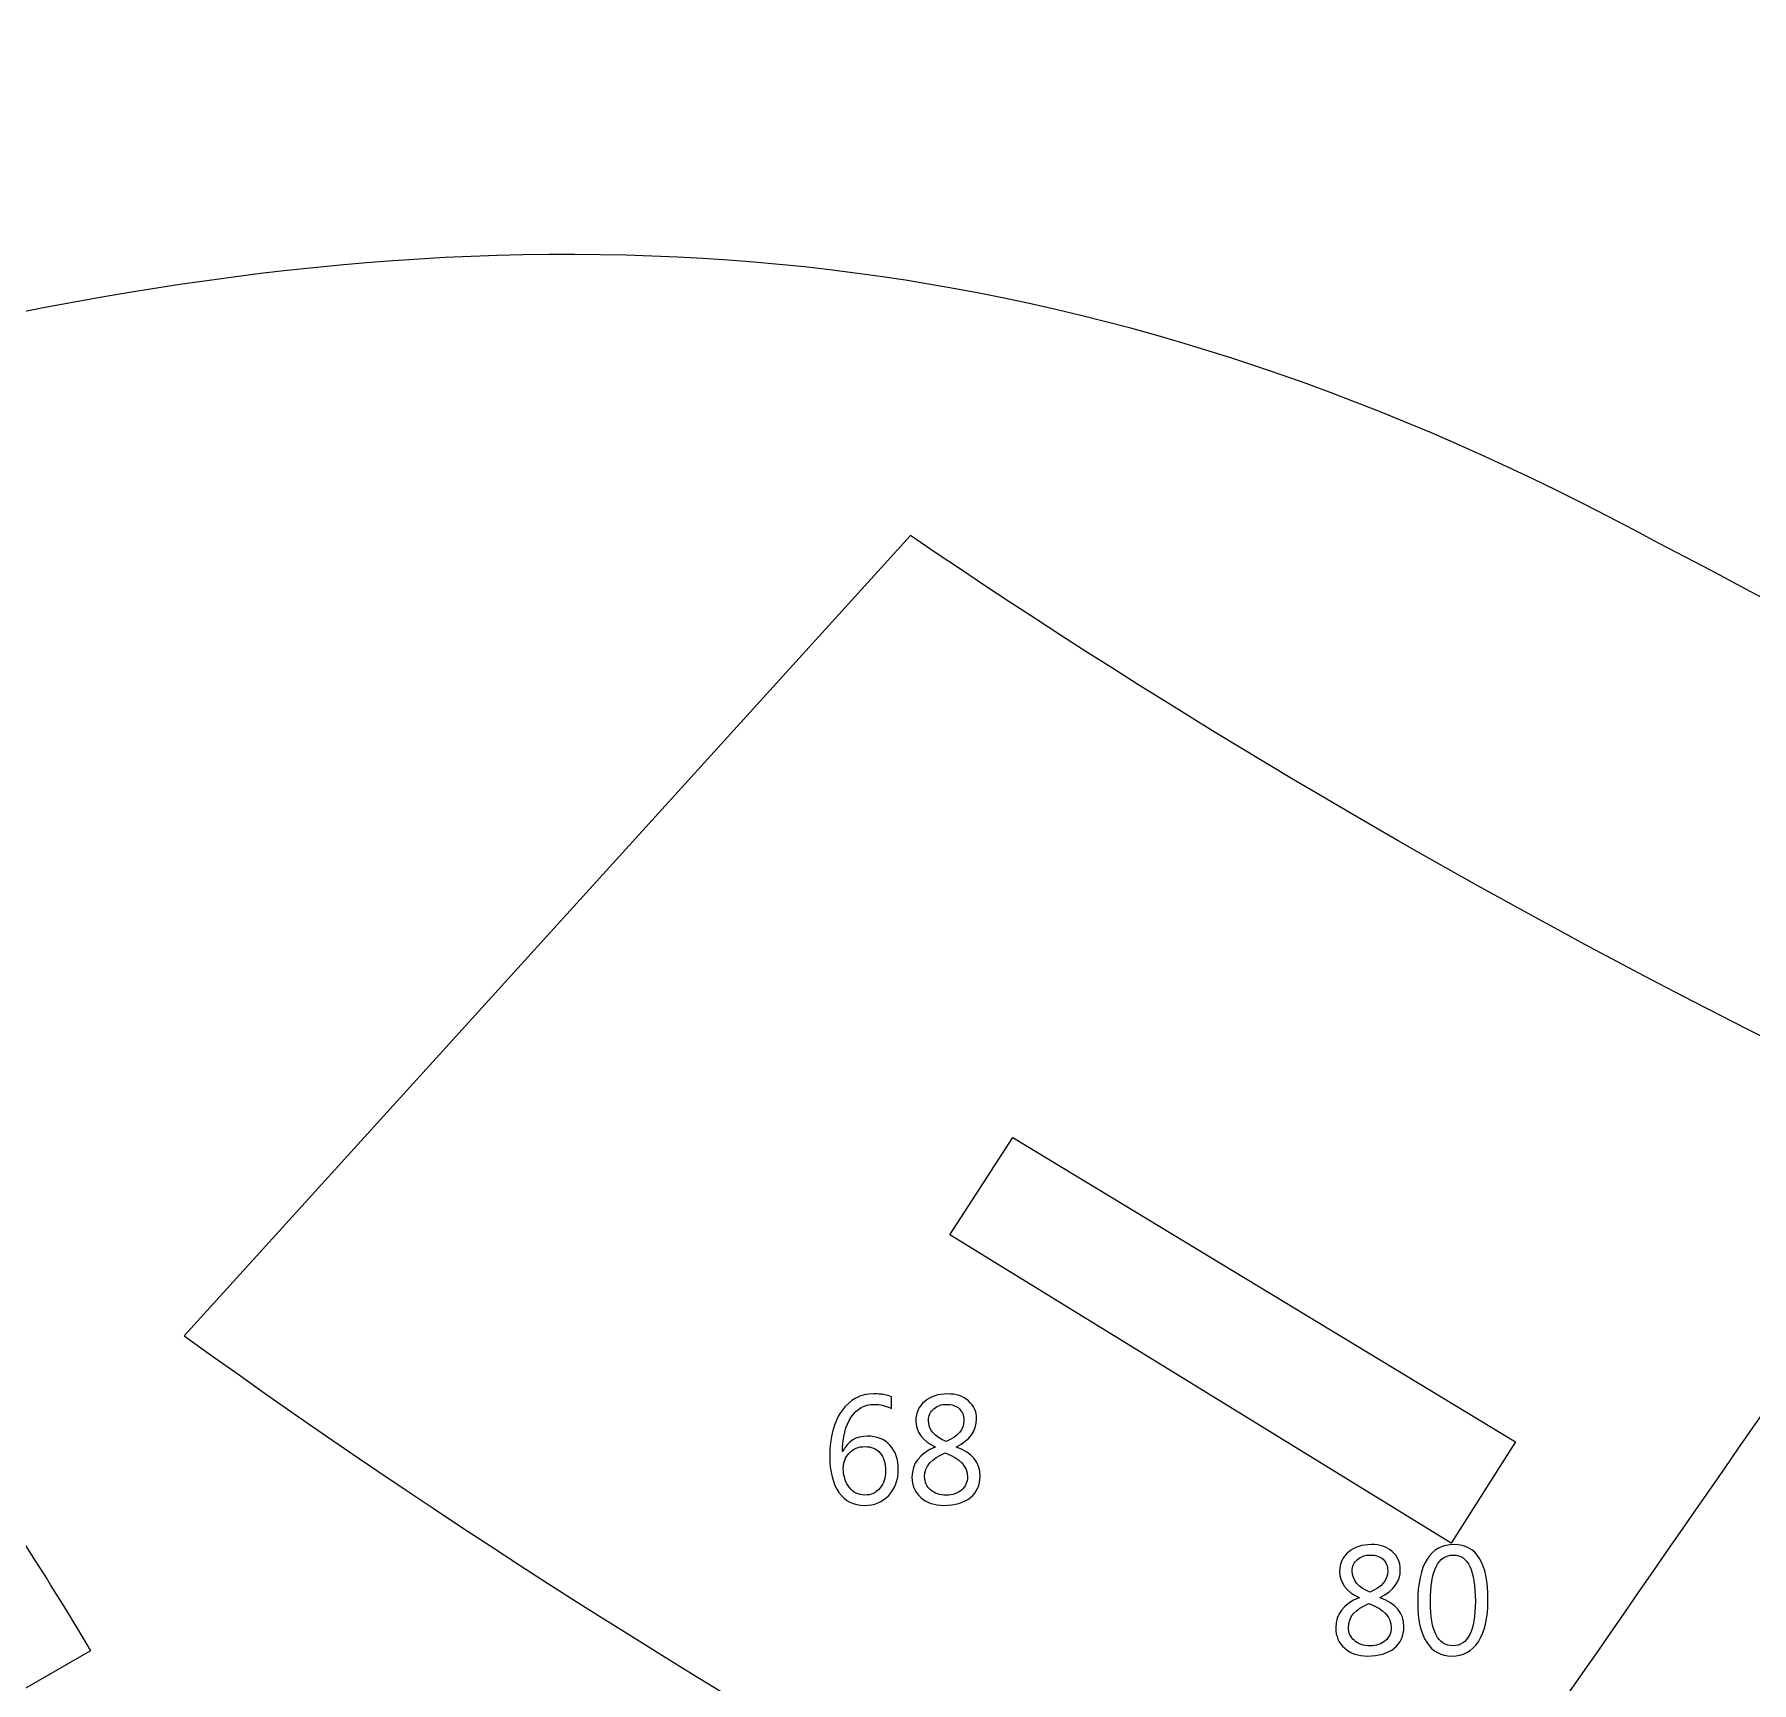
# Model space of a CAD drawing. Header units: centimetres. Extents: x -19.4 to 19.9, y -26.5 to 22.7.
# Drawn here: x 9.52 to 14.239, y -11.9 to -7.37 of the extents above; entities that cross this region are included whole.
import ezdxf

# ---------------------------------------------------------------- set-up
doc = ezdxf.new("R2010")
doc.units = ezdxf.units.CM
doc.header["$MEASUREMENT"] = 0
doc.layers.add('Camada 1', color=7, linetype='Continuous')

msp = doc.modelspace()

# ---------------------------------------------------------------- linework, layer by layer
at = {"layer": 'Camada 1', "color": 7, "lineweight": 9}
for points, knots in [([(7.19645, -11.39078), (7.17834, -11.4777), (7.15261, -11.53528), (7.10658, -11.64964), (7.10658, -11.64964), (7.00426, -11.94824), (6.9458, -12.1205), (7.2625, -12.23736), (7.2625, -12.23736), (7.42524, -12.2847), (7.56222, -12.33634), (7.67792, -12.39158), (7.67792, -12.39158), (8.25612, -12.63074), (8.28379, -13.49284), (8.06222, -14.07244), (8.06222, -14.07244), (7.90312, -14.33174), (8.12985, -14.64468), (8.34635, -14.5721), (8.34635, -14.5721), (8.34635, -14.5721), (10.51261, -13.85516), (10.51261, -13.85516), (10.51261, -13.85516), (10.45027, -13.62004), (10.3866, -13.39248), (10.30282, -13.1574), (10.30282, -13.1574), (10.30282, -13.1574), (9.75943, -13.37982), (9.75943, -13.37982), (9.75943, -13.37982), (9.75943, -13.37982), (9.65196, -13.0734), (9.65196, -13.0734), (9.65196, -13.0734), (9.65196, -13.0734), (10.19293, -12.83964), (10.19293, -12.83964), (10.19293, -12.83964), (10.07545, -12.58512), (9.97469, -12.34292), (9.8446, -12.10114), (9.8446, -12.10114), (9.8446, -12.10114), (9.28561, -12.41004), (9.28561, -12.41004), (9.28561, -12.41004), (9.28561, -12.41004), (9.11823, -12.13246), (9.11823, -12.13246), (9.11823, -12.13246), (9.11823, -12.13246), (9.67372, -11.81196), (9.67372, -11.81196), (9.67372, -11.81196), (9.54626, -11.59628), (9.42556, -11.4123), (9.2911, -11.21652), (9.2911, -11.21652), (9.2911, -11.21652), (8.7758, -11.55694), (8.7758, -11.55694), (8.7758, -11.55694), (8.7758, -11.55694), (8.59966, -11.28924), (8.59966, -11.28924), (8.59966, -11.28924), (8.59966, -11.28924), (9.08363, -10.9607), (9.08363, -10.9607), (9.08363, -10.9607), (8.93983, -10.76064), (8.80629, -10.5467), (8.67396, -10.342), (8.67396, -10.342), (8.67396, -10.342), (8.14573, -10.66632), (8.14573, -10.66632), (8.14573, -10.66632), (8.14573, -10.66632), (8.00262, -10.38486), (8.00262, -10.38486), (8.00262, -10.38486), (8.00262, -10.38486), (8.52443, -10.04256), (8.52443, -10.04256), (8.52443, -10.04256), (8.0212, -9.0515), (8.70751, -8.2985), (9.46802, -8.13704), (9.46802, -8.13704), (11.09261, -7.8101), (12.4897, -7.95706), (13.98482, -8.7694), (13.98482, -8.7694), (14.99996, -9.29474), (16.00137, -9.92246), (16.99467, -10.55402), (16.99467, -10.55402), (17.6037, -10.88394), (18.02344, -11.20762), (18.71948, -11.44536), (18.71948, -11.44536), (18.93572, -11.51192), (19.05844, -11.5514), (19.13972, -11.50868), (19.13972, -11.50868), (19.46327, -10.98524), (19.65925, -10.21248), (19.61815, -8.4746), (19.61815, -8.4746), (19.50839, -6.9784), (19.39746, -6.24118), (19.06685, -5.72082), (19.06685, -5.72082), (18.54663, -5.42754), (16.84974, -5.4812), (14.59497, -5.70444), (14.59497, -5.70444), (13.02089, -5.8212), (11.37442, -6.12376), (9.63661, -6.09544), (9.63661, -6.09544), (8.8524, -6.07016), (8.2565, -5.0562), (7.49029, -3.89738), (7.49029, -3.89738), (7.07465, -3.96578), (6.73533, -3.89846), (6.51279, -3.7086), (6.51279, -3.7086), (6.29751, -3.49826), (6.17681, -3.24938), (6.18123, -2.95512), (6.18123, -2.95512), (6.18213, -2.87114), (6.12349, -2.8403), (6.03036, -2.87408), (6.03036, -2.87408), (4.90413, -3.1053), (3.83605, -3.23604), (2.85293, -3.22862), (2.85293, -3.22862), (2.85293, -3.22862), (2.20467, -3.24034), (2.20467, -3.24034), (2.20467, -3.24034), (1.31001, -3.25706), (0.76008, -3.42442), (0.61744, -3.98142), (0.61744, -3.98142), (0.5844, -4.14354), (0.59169, -5.23704), (0.59013, -5.44748), (0.59013, -5.44748), (0.59013, -5.44748), (0.59369, -7.65022), (0.59369, -7.65022), (0.59369, -7.65022), (0.59369, -7.65022), (2.63687, -7.653), (2.63687, -7.653), (2.63687, -7.653), (2.63687, -7.653), (2.63373, -7.97834), (2.63373, -7.97834), (2.63373, -7.97834), (2.63373, -7.97834), (0.59327, -7.98396), (0.59327, -7.98396), (0.59327, -7.98396), (0.59327, -7.98396), (0.6027, -10.72576), (0.6027, -10.72576), (0.6027, -10.72576), (0.6027, -10.72576), (1.1918, -10.78494), (1.1918, -10.78494), (1.1918, -10.78494), (1.1918, -10.78494), (1.47828, -9.17798), (1.47828, -9.17798), (1.47828, -9.17798), (1.47828, -9.17798), (3.30648, -9.44822), (3.30648, -9.44822), (3.30648, -9.44822), (3.30648, -9.44822), (3.00578, -10.99664), (3.00578, -10.99664), (3.00578, -10.99664), (3.00578, -10.99664), (3.96695, -11.09554), (3.96695, -11.09554), (3.96695, -11.09554), (3.97141, -10.7116), (4.01579, -10.34626), (4.11147, -10.00816), (4.11147, -10.00816), (4.24042, -9.56108), (4.39908, -9.2238), (4.63538, -9.14708), (4.63538, -9.14708), (4.63538, -9.14708), (6.56322, -9.14732), (6.56322, -9.14732), (6.56322, -9.14732), (6.70063, -9.15452), (6.76234, -9.3749), (6.71689, -9.719), (6.71689, -9.719), (6.68061, -10.09176), (6.42141, -10.4), (6.28219, -10.7906), (6.28219, -10.7906), (6.19002, -11.04918), (6.21334, -11.09912), (6.41761, -11.09774), (6.41761, -11.09774), (6.41761, -11.09774), (7.05509, -11.09466), (7.05509, -11.09466), (7.05509, -11.09466), (7.14054, -11.12192), (7.21906, -11.23272), (7.19645, -11.39078)], [0, 0, 0, 0, 0.0172414, 0.0172414, 0.0172414, 0.0172414, 0.0344828, 0.0344828, 0.0344828, 0.0344828, 0.0517241, 0.0517241, 0.0517241, 0.0517241, 0.0689655, 0.0689655, 0.0689655, 0.0689655, 0.0862069, 0.0862069, 0.0862069, 0.0862069, 0.1034483, 0.1034483, 0.1034483, 0.1034483, 0.1206897, 0.1206897, 0.1206897, 0.1206897, 0.137931, 0.137931, 0.137931, 0.137931, 0.1551724, 0.1551724, 0.1551724, 0.1551724, 0.1724138, 0.1724138, 0.1724138, 0.1724138, 0.1896552, 0.1896552, 0.1896552, 0.1896552, 0.2068966, 0.2068966, 0.2068966, 0.2068966, 0.2241379, 0.2241379, 0.2241379, 0.2241379, 0.2413793, 0.2413793, 0.2413793, 0.2413793, 0.2586207, 0.2586207, 0.2586207, 0.2586207, 0.2758621, 0.2758621, 0.2758621, 0.2758621, 0.2931034, 0.2931034, 0.2931034, 0.2931035, 0.3103448, 0.3103448, 0.3103448, 0.3103448, 0.3275862, 0.3275862, 0.3275862, 0.3275862, 0.3448276, 0.3448276, 0.3448276, 0.3448276, 0.362069, 0.362069, 0.362069, 0.362069, 0.3793103, 0.3793103, 0.3793103, 0.3793104, 0.3965517, 0.3965517, 0.3965517, 0.3965517, 0.4137931, 0.4137931, 0.4137931, 0.4137931, 0.4310345, 0.4310345, 0.4310345, 0.4310345, 0.4482759, 0.4482759, 0.4482759, 0.4482759, 0.4655172, 0.4655172, 0.4655172, 0.4655173, 0.4827586, 0.4827586, 0.4827586, 0.4827586, 0.5, 0.5, 0.5, 0.5, 0.5172414, 0.5172414, 0.5172414, 0.5172414, 0.5344828, 0.5344828, 0.5344828, 0.5344828, 0.5517241, 0.5517241, 0.5517241, 0.5517241, 0.5689655, 0.5689655, 0.5689655, 0.5689655, 0.5862069, 0.5862069, 0.5862069, 0.5862069, 0.6034483, 0.6034483, 0.6034483, 0.6034483, 0.6206897, 0.6206897, 0.6206897, 0.6206897, 0.637931, 0.637931, 0.637931, 0.637931, 0.6551724, 0.6551724, 0.6551724, 0.6551724, 0.6724138, 0.6724138, 0.6724138, 0.6724138, 0.6896552, 0.6896552, 0.6896552, 0.6896552, 0.7068966, 0.7068966, 0.7068966, 0.7068966, 0.7241379, 0.7241379, 0.7241379, 0.7241379, 0.7413793, 0.7413793, 0.7413793, 0.7413793, 0.7586207, 0.7586207, 0.7586207, 0.7586207, 0.7758621, 0.7758621, 0.7758621, 0.7758621, 0.7931034, 0.7931034, 0.7931034, 0.7931035, 0.8103448, 0.8103448, 0.8103448, 0.8103448, 0.8275862, 0.8275862, 0.8275862, 0.8275862, 0.8448276, 0.8448276, 0.8448276, 0.8448276, 0.862069, 0.862069, 0.862069, 0.862069, 0.8793103, 0.8793103, 0.8793103, 0.8793104, 0.8965517, 0.8965517, 0.8965517, 0.8965517, 0.9137931, 0.9137931, 0.9137931, 0.9137931, 0.9310345, 0.9310345, 0.9310345, 0.9310345, 0.9482759, 0.9482759, 0.9482759, 0.9482759, 0.9655172, 0.9655172, 0.9655172, 0.9655173, 1, 1, 1, 1]), ([(9.93121, -10.94648), (9.93121, -10.94648), (11.92697, -8.74734), (11.92697, -8.74734), (11.92697, -8.74734), (13.38951, -9.7434), (14.99683, -10.55588), (16.74211, -11.19342), (16.74211, -11.19342), (16.74211, -11.19342), (16.34909, -11.85574), (16.34909, -11.85574), (16.34909, -11.85574), (16.34909, -11.85574), (14.40107, -10.97), (14.40107, -10.97), (14.40107, -10.97), (14.40107, -10.97), (13.53987, -12.21242), (13.53987, -12.21242), (13.53987, -12.21242), (13.53987, -12.21242), (15.61777, -13.17442), (15.61777, -13.17442), (15.61777, -13.17442), (15.61777, -13.17442), (15.27133, -13.78306), (15.27133, -13.78306), (15.27133, -13.78306), (13.30771, -13.05998), (11.53683, -12.10334), (9.93121, -10.94648)], [0, 0, 0, 0, 0.1111111, 0.1111111, 0.1111111, 0.1111111, 0.2222222, 0.2222222, 0.2222222, 0.2222222, 0.3333333, 0.3333333, 0.3333333, 0.3333333, 0.4444444, 0.4444444, 0.4444444, 0.4444445, 0.5555556, 0.5555556, 0.5555556, 0.5555556, 0.6666667, 0.6666667, 0.6666667, 0.6666667, 0.7777778, 0.7777778, 0.7777778, 0.7777778, 1, 1, 1, 1]), ([(12.20825, -10.4015), (12.20825, -10.4015), (12.03535, -10.6694), (12.03535, -10.6694), (12.03535, -10.6694), (12.03535, -10.6694), (13.41313, -11.51678), (13.41313, -11.51678), (13.41313, -11.51678), (13.41313, -11.51678), (13.58967, -11.23796), (13.58967, -11.23796), (13.58967, -11.23796), (13.58967, -11.23796), (12.20825, -10.4015), (12.20825, -10.4015)], [0, 0, 0, 0, 0.2, 0.2, 0.2, 0.2, 0.4, 0.4, 0.4, 0.4, 0.6, 0.6, 0.6, 0.6, 1, 1, 1, 1])]:
    msp.add_open_spline(points, degree=3, knots=knots, dxfattribs=at)
at = {"layer": 'Camada 1', "color": 7}
for points, knots in [([(11.87563, -11.11477), (11.87563, -11.11477), (11.87563, -11.14687), (11.87563, -11.14687), (11.87563, -11.14687), (11.86032, -11.13904), (11.84424, -11.13509), (11.8273, -11.13509), (11.8273, -11.13509), (11.80105, -11.13509), (11.78003, -11.1468), (11.76422, -11.17023), (11.76422, -11.17023), (11.74849, -11.19365), (11.74059, -11.22505), (11.74059, -11.26435), (11.74059, -11.26435), (11.74059, -11.26435), (11.74143, -11.26435), (11.74143, -11.26435), (11.74143, -11.26435), (11.75519, -11.23634), (11.77777, -11.2223), (11.80917, -11.2223), (11.80917, -11.2223), (11.83506, -11.2223), (11.85559, -11.23062), (11.87091, -11.2472), (11.87091, -11.2472), (11.88622, -11.26385), (11.89384, -11.28608), (11.89384, -11.31395), (11.89384, -11.31395), (11.89384, -11.34302), (11.88509, -11.3668), (11.86759, -11.38521), (11.86759, -11.38521), (11.85009, -11.40363), (11.82787, -11.4128), (11.80091, -11.4128), (11.80091, -11.4128), (11.77114, -11.4128), (11.74778, -11.40095), (11.73085, -11.37724), (11.73085, -11.37724), (11.71392, -11.35353), (11.70545, -11.32023), (11.70545, -11.27733), (11.70545, -11.27733), (11.70545, -11.22533), (11.71653, -11.18384), (11.73868, -11.15287), (11.73868, -11.15287), (11.76084, -11.12182), (11.79012, -11.1063), (11.82646, -11.1063), (11.82646, -11.1063), (11.84713, -11.1063), (11.8635, -11.10912), (11.87563, -11.11477)], [0, 0, 0, 0, 0.0625, 0.0625, 0.0625, 0.0625, 0.125, 0.125, 0.125, 0.125, 0.1875, 0.1875, 0.1875, 0.1875, 0.25, 0.25, 0.25, 0.25, 0.3125, 0.3125, 0.3125, 0.3125, 0.375, 0.375, 0.375, 0.375, 0.4375, 0.4375, 0.4375, 0.4375, 0.5, 0.5, 0.5, 0.5, 0.5625, 0.5625, 0.5625, 0.5625, 0.625, 0.625, 0.625, 0.625, 0.6875, 0.6875, 0.6875, 0.6875, 0.75, 0.75, 0.75, 0.75, 0.8125, 0.8125, 0.8125, 0.8125, 0.875, 0.875, 0.875, 0.875, 1, 1, 1, 1]), ([(11.99544, -11.25235), (11.99544, -11.25235), (11.99544, -11.25151), (11.99544, -11.25151), (11.99544, -11.25151), (11.95988, -11.235), (11.9421, -11.21101), (11.9421, -11.17954), (11.9421, -11.17954), (11.9421, -11.15816), (11.95021, -11.14059), (11.96651, -11.1269), (11.96651, -11.1269), (11.98281, -11.11315), (12.00376, -11.1063), (12.02945, -11.1063), (12.02945, -11.1063), (12.05259, -11.1063), (12.07164, -11.11272), (12.08653, -11.12556), (12.08653, -11.12556), (12.10141, -11.13841), (12.10889, -11.15484), (12.10889, -11.17495), (12.10889, -11.17495), (12.10889, -11.20783), (12.09055, -11.2333), (12.05386, -11.25151), (12.05386, -11.25151), (12.05386, -11.25151), (12.05386, -11.25235), (12.05386, -11.25235), (12.05386, -11.25235), (12.09704, -11.26781), (12.11863, -11.29455), (12.11863, -11.33258), (12.11863, -11.33258), (12.11863, -11.35713), (12.10981, -11.3766), (12.09217, -11.39107), (12.09217, -11.39107), (12.0746, -11.40553), (12.05005, -11.4128), (12.01865, -11.4128), (12.01865, -11.4128), (11.99332, -11.4128), (11.97251, -11.4056), (11.95607, -11.39128), (11.95607, -11.39128), (11.9397, -11.37696), (11.93151, -11.35833), (11.93151, -11.33547), (11.93151, -11.33547), (11.93151, -11.29744), (11.95282, -11.26971), (11.99544, -11.25235)], [0, 0, 0, 0, 0.0666667, 0.0666667, 0.0666667, 0.0666667, 0.1333333, 0.1333333, 0.1333333, 0.1333333, 0.2, 0.2, 0.2, 0.2, 0.2666667, 0.2666667, 0.2666667, 0.2666667, 0.3333333, 0.3333333, 0.3333333, 0.3333333, 0.4, 0.4, 0.4, 0.4, 0.4666667, 0.4666667, 0.4666667, 0.4666667, 0.5333333, 0.5333333, 0.5333333, 0.5333333, 0.6, 0.6, 0.6, 0.6, 0.6666667, 0.6666667, 0.6666667, 0.6666667, 0.7333333, 0.7333333, 0.7333333, 0.7333333, 0.8, 0.8, 0.8, 0.8, 0.8666667, 0.8666667, 0.8666667, 0.8666667, 1, 1, 1, 1]), ([(12.07418, -11.17919), (12.07418, -11.1655), (12.06988, -11.15477), (12.06134, -11.14687), (12.06134, -11.14687), (12.0528, -11.13904), (12.04109, -11.13509), (12.02634, -11.13509), (12.02634, -11.13509), (12.01251, -11.13509), (12.0008, -11.13918), (11.9912, -11.14744), (11.9912, -11.14744), (11.98161, -11.15562), (11.97681, -11.16606), (11.97681, -11.17876), (11.97681, -11.17876), (11.97681, -11.20459), (11.9929, -11.22399), (12.02507, -11.23711), (12.02507, -11.23711), (12.05781, -11.22357), (12.07418, -11.20431), (12.07418, -11.17919)], [0, 0, 0, 0, 0.1428571, 0.1428571, 0.1428571, 0.1428572, 0.2857143, 0.2857143, 0.2857143, 0.2857143, 0.4285714, 0.4285714, 0.4285714, 0.4285714, 0.5714286, 0.5714286, 0.5714286, 0.5714286, 0.7142857, 0.7142857, 0.7142857, 0.7142857, 1, 1, 1, 1]), ([(11.80162, -11.25108), (11.78412, -11.25108), (11.76994, -11.25701), (11.75907, -11.26886), (11.75907, -11.26886), (11.74814, -11.28079), (11.7427, -11.29476), (11.7427, -11.31092), (11.7427, -11.31092), (11.7427, -11.33124), (11.74814, -11.34852), (11.75893, -11.36292), (11.75893, -11.36292), (11.76973, -11.37724), (11.78412, -11.38444), (11.80204, -11.38444), (11.80204, -11.38444), (11.81912, -11.38444), (11.83295, -11.37816), (11.84339, -11.36567), (11.84339, -11.36567), (11.8539, -11.35318), (11.85912, -11.33738), (11.85912, -11.31818), (11.85912, -11.31818), (11.85912, -11.29716), (11.85411, -11.28079), (11.84402, -11.26886), (11.84402, -11.26886), (11.83393, -11.25701), (11.81982, -11.25108), (11.80162, -11.25108)], [0, 0, 0, 0, 0.1111111, 0.1111111, 0.1111111, 0.1111111, 0.2222222, 0.2222222, 0.2222222, 0.2222222, 0.3333333, 0.3333333, 0.3333333, 0.3333333, 0.4444444, 0.4444444, 0.4444444, 0.4444445, 0.5555556, 0.5555556, 0.5555556, 0.5555556, 0.6666667, 0.6666667, 0.6666667, 0.6666667, 0.7777778, 0.7777778, 0.7777778, 0.7777778, 1, 1, 1, 1]), ([(12.02281, -11.26844), (11.98507, -11.28347), (11.96623, -11.30534), (11.96623, -11.33392), (11.96623, -11.33392), (11.96623, -11.34866), (11.97173, -11.3608), (11.98267, -11.37025), (11.98267, -11.37025), (11.9936, -11.37971), (12.008, -11.38444), (12.02592, -11.38444), (12.02592, -11.38444), (12.04299, -11.38444), (12.05689, -11.37978), (12.06769, -11.37047), (12.06769, -11.37047), (12.07848, -11.36115), (12.08392, -11.34937), (12.08392, -11.33512), (12.08392, -11.33512), (12.08392, -11.30534), (12.06353, -11.28305), (12.02281, -11.26844)], [0, 0, 0, 0, 0.1428571, 0.1428571, 0.1428571, 0.1428572, 0.2857143, 0.2857143, 0.2857143, 0.2857143, 0.4285714, 0.4285714, 0.4285714, 0.4285714, 0.5714286, 0.5714286, 0.5714286, 0.5714286, 0.7142857, 0.7142857, 0.7142857, 0.7142857, 1, 1, 1, 1]), ([(13.15994, -11.66639), (13.15994, -11.66639), (13.15994, -11.66555), (13.15994, -11.66555), (13.15994, -11.66555), (13.12438, -11.64904), (13.1066, -11.62505), (13.1066, -11.59358), (13.1066, -11.59358), (13.1066, -11.5722), (13.11471, -11.55463), (13.13101, -11.54094), (13.13101, -11.54094), (13.14731, -11.52719), (13.16826, -11.52034), (13.19395, -11.52034), (13.19395, -11.52034), (13.21709, -11.52034), (13.23614, -11.52676), (13.25103, -11.5396), (13.25103, -11.5396), (13.26591, -11.55245), (13.27339, -11.56888), (13.27339, -11.58899), (13.27339, -11.58899), (13.27339, -11.62187), (13.25505, -11.64734), (13.21836, -11.66555), (13.21836, -11.66555), (13.21836, -11.66555), (13.21836, -11.66639), (13.21836, -11.66639), (13.21836, -11.66639), (13.26154, -11.68185), (13.28313, -11.70859), (13.28313, -11.74662), (13.28313, -11.74662), (13.28313, -11.77117), (13.27431, -11.79064), (13.25667, -11.80511), (13.25667, -11.80511), (13.2391, -11.81957), (13.21455, -11.82684), (13.18315, -11.82684), (13.18315, -11.82684), (13.15782, -11.82684), (13.13701, -11.81964), (13.12057, -11.80532), (13.12057, -11.80532), (13.1042, -11.791), (13.09601, -11.77237), (13.09601, -11.74951), (13.09601, -11.74951), (13.09601, -11.71148), (13.11732, -11.68375), (13.15994, -11.66639)], [0, 0, 0, 0, 0.0666667, 0.0666667, 0.0666667, 0.0666667, 0.1333333, 0.1333333, 0.1333333, 0.1333333, 0.2, 0.2, 0.2, 0.2, 0.2666667, 0.2666667, 0.2666667, 0.2666667, 0.3333333, 0.3333333, 0.3333333, 0.3333333, 0.4, 0.4, 0.4, 0.4, 0.4666667, 0.4666667, 0.4666667, 0.4666667, 0.5333333, 0.5333333, 0.5333333, 0.5333333, 0.6, 0.6, 0.6, 0.6, 0.6666667, 0.6666667, 0.6666667, 0.6666667, 0.7333333, 0.7333333, 0.7333333, 0.7333333, 0.8, 0.8, 0.8, 0.8, 0.8666667, 0.8666667, 0.8666667, 0.8666667, 1, 1, 1, 1]), ([(13.23868, -11.59323), (13.23868, -11.57954), (13.23438, -11.56881), (13.22584, -11.56091), (13.22584, -11.56091), (13.2173, -11.55308), (13.20559, -11.54913), (13.19084, -11.54913), (13.19084, -11.54913), (13.17701, -11.54913), (13.1653, -11.55322), (13.1557, -11.56148), (13.1557, -11.56148), (13.14611, -11.56966), (13.14131, -11.5801), (13.14131, -11.5928), (13.14131, -11.5928), (13.14131, -11.61863), (13.1574, -11.63803), (13.18957, -11.65115), (13.18957, -11.65115), (13.22231, -11.63761), (13.23868, -11.61835), (13.23868, -11.59323)], [0, 0, 0, 0, 0.1428571, 0.1428571, 0.1428571, 0.1428572, 0.2857143, 0.2857143, 0.2857143, 0.2857143, 0.4285714, 0.4285714, 0.4285714, 0.4285714, 0.5714286, 0.5714286, 0.5714286, 0.5714286, 0.7142857, 0.7142857, 0.7142857, 0.7142857, 1, 1, 1, 1]), ([(13.41465, -11.82684), (13.3853, -11.82684), (13.36236, -11.81421), (13.34593, -11.78902), (13.34593, -11.78902), (13.32949, -11.76376), (13.32123, -11.72728), (13.32123, -11.67959), (13.32123, -11.67959), (13.32123, -11.62716), (13.32984, -11.58758), (13.34698, -11.5607), (13.34698, -11.5607), (13.36413, -11.53382), (13.38889, -11.52034), (13.42128, -11.52034), (13.42128, -11.52034), (13.4833, -11.52034), (13.51427, -11.571), (13.51427, -11.67232), (13.51427, -11.67232), (13.51427, -11.72256), (13.50552, -11.7608), (13.48803, -11.78726), (13.48803, -11.78726), (13.47053, -11.81365), (13.44605, -11.82684), (13.41465, -11.82684)], [0, 0, 0, 0, 0.125, 0.125, 0.125, 0.125, 0.25, 0.25, 0.25, 0.25, 0.375, 0.375, 0.375, 0.375, 0.5, 0.5, 0.5, 0.5, 0.625, 0.625, 0.625, 0.625, 0.75, 0.75, 0.75, 0.75, 1, 1, 1, 1]), ([(13.41937, -11.54913), (13.37711, -11.54913), (13.35594, -11.5921), (13.35594, -11.67804), (13.35594, -11.67804), (13.35594, -11.75833), (13.37669, -11.79848), (13.41818, -11.79848), (13.41818, -11.79848), (13.4591, -11.79848), (13.47956, -11.75762), (13.47956, -11.67599), (13.47956, -11.67599), (13.47956, -11.59139), (13.45952, -11.54913), (13.41937, -11.54913)], [0, 0, 0, 0, 0.2, 0.2, 0.2, 0.2, 0.4, 0.4, 0.4, 0.4, 0.6, 0.6, 0.6, 0.6, 1, 1, 1, 1]), ([(13.18731, -11.68248), (13.14957, -11.69751), (13.13073, -11.71938), (13.13073, -11.74796), (13.13073, -11.74796), (13.13073, -11.7627), (13.13623, -11.77484), (13.14717, -11.78429), (13.14717, -11.78429), (13.1581, -11.79375), (13.1725, -11.79848), (13.19042, -11.79848), (13.19042, -11.79848), (13.20749, -11.79848), (13.22139, -11.79382), (13.23219, -11.78451), (13.23219, -11.78451), (13.24298, -11.77519), (13.24842, -11.76341), (13.24842, -11.74916), (13.24842, -11.74916), (13.24842, -11.71938), (13.22803, -11.69709), (13.18731, -11.68248)], [0, 0, 0, 0, 0.1428571, 0.1428571, 0.1428571, 0.1428572, 0.2857143, 0.2857143, 0.2857143, 0.2857143, 0.4285714, 0.4285714, 0.4285714, 0.4285714, 0.5714286, 0.5714286, 0.5714286, 0.5714286, 0.7142857, 0.7142857, 0.7142857, 0.7142857, 1, 1, 1, 1])]:
    msp.add_open_spline(points, degree=3, knots=knots, dxfattribs=at)
at = {"layer": 'Camada 1', "color": 250, "lineweight": 9}
for points, knots in [([(11.87563, -11.11477), (11.87563, -11.11477), (11.87563, -11.14687), (11.87563, -11.14687), (11.87563, -11.14687), (11.86032, -11.13904), (11.84424, -11.13509), (11.8273, -11.13509), (11.8273, -11.13509), (11.80105, -11.13509), (11.78003, -11.1468), (11.76422, -11.17023), (11.76422, -11.17023), (11.74849, -11.19365), (11.74059, -11.22505), (11.74059, -11.26435), (11.74059, -11.26435), (11.74059, -11.26435), (11.74143, -11.26435), (11.74143, -11.26435), (11.74143, -11.26435), (11.75519, -11.23634), (11.77777, -11.2223), (11.80917, -11.2223), (11.80917, -11.2223), (11.83506, -11.2223), (11.85559, -11.23062), (11.87091, -11.2472), (11.87091, -11.2472), (11.88622, -11.26385), (11.89384, -11.28608), (11.89384, -11.31395), (11.89384, -11.31395), (11.89384, -11.34302), (11.88509, -11.3668), (11.86759, -11.38521), (11.86759, -11.38521), (11.85009, -11.40363), (11.82787, -11.4128), (11.80091, -11.4128), (11.80091, -11.4128), (11.77114, -11.4128), (11.74778, -11.40095), (11.73085, -11.37724), (11.73085, -11.37724), (11.71392, -11.35353), (11.70545, -11.32023), (11.70545, -11.27733), (11.70545, -11.27733), (11.70545, -11.22533), (11.71653, -11.18384), (11.73868, -11.15287), (11.73868, -11.15287), (11.76084, -11.12182), (11.79012, -11.1063), (11.82646, -11.1063), (11.82646, -11.1063), (11.84713, -11.1063), (11.8635, -11.10912), (11.87563, -11.11477)], [0, 0, 0, 0, 0.0625, 0.0625, 0.0625, 0.0625, 0.125, 0.125, 0.125, 0.125, 0.1875, 0.1875, 0.1875, 0.1875, 0.25, 0.25, 0.25, 0.25, 0.3125, 0.3125, 0.3125, 0.3125, 0.375, 0.375, 0.375, 0.375, 0.4375, 0.4375, 0.4375, 0.4375, 0.5, 0.5, 0.5, 0.5, 0.5625, 0.5625, 0.5625, 0.5625, 0.625, 0.625, 0.625, 0.625, 0.6875, 0.6875, 0.6875, 0.6875, 0.75, 0.75, 0.75, 0.75, 0.8125, 0.8125, 0.8125, 0.8125, 0.875, 0.875, 0.875, 0.875, 1, 1, 1, 1]), ([(11.99544, -11.25235), (11.99544, -11.25235), (11.99544, -11.25151), (11.99544, -11.25151), (11.99544, -11.25151), (11.95988, -11.235), (11.9421, -11.21101), (11.9421, -11.17954), (11.9421, -11.17954), (11.9421, -11.15816), (11.95021, -11.14059), (11.96651, -11.1269), (11.96651, -11.1269), (11.98281, -11.11315), (12.00376, -11.1063), (12.02945, -11.1063), (12.02945, -11.1063), (12.05259, -11.1063), (12.07164, -11.11272), (12.08653, -11.12556), (12.08653, -11.12556), (12.10141, -11.13841), (12.10889, -11.15484), (12.10889, -11.17495), (12.10889, -11.17495), (12.10889, -11.20783), (12.09055, -11.2333), (12.05386, -11.25151), (12.05386, -11.25151), (12.05386, -11.25151), (12.05386, -11.25235), (12.05386, -11.25235), (12.05386, -11.25235), (12.09704, -11.26781), (12.11863, -11.29455), (12.11863, -11.33258), (12.11863, -11.33258), (12.11863, -11.35713), (12.10981, -11.3766), (12.09217, -11.39107), (12.09217, -11.39107), (12.0746, -11.40553), (12.05005, -11.4128), (12.01865, -11.4128), (12.01865, -11.4128), (11.99332, -11.4128), (11.97251, -11.4056), (11.95607, -11.39128), (11.95607, -11.39128), (11.9397, -11.37696), (11.93151, -11.35833), (11.93151, -11.33547), (11.93151, -11.33547), (11.93151, -11.29744), (11.95282, -11.26971), (11.99544, -11.25235)], [0, 0, 0, 0, 0.0666667, 0.0666667, 0.0666667, 0.0666667, 0.1333333, 0.1333333, 0.1333333, 0.1333333, 0.2, 0.2, 0.2, 0.2, 0.2666667, 0.2666667, 0.2666667, 0.2666667, 0.3333333, 0.3333333, 0.3333333, 0.3333333, 0.4, 0.4, 0.4, 0.4, 0.4666667, 0.4666667, 0.4666667, 0.4666667, 0.5333333, 0.5333333, 0.5333333, 0.5333333, 0.6, 0.6, 0.6, 0.6, 0.6666667, 0.6666667, 0.6666667, 0.6666667, 0.7333333, 0.7333333, 0.7333333, 0.7333333, 0.8, 0.8, 0.8, 0.8, 0.8666667, 0.8666667, 0.8666667, 0.8666667, 1, 1, 1, 1]), ([(12.07418, -11.17919), (12.07418, -11.1655), (12.06988, -11.15477), (12.06134, -11.14687), (12.06134, -11.14687), (12.0528, -11.13904), (12.04109, -11.13509), (12.02634, -11.13509), (12.02634, -11.13509), (12.01251, -11.13509), (12.0008, -11.13918), (11.9912, -11.14744), (11.9912, -11.14744), (11.98161, -11.15562), (11.97681, -11.16606), (11.97681, -11.17876), (11.97681, -11.17876), (11.97681, -11.20459), (11.9929, -11.22399), (12.02507, -11.23711), (12.02507, -11.23711), (12.05781, -11.22357), (12.07418, -11.20431), (12.07418, -11.17919)], [0, 0, 0, 0, 0.1428571, 0.1428571, 0.1428571, 0.1428572, 0.2857143, 0.2857143, 0.2857143, 0.2857143, 0.4285714, 0.4285714, 0.4285714, 0.4285714, 0.5714286, 0.5714286, 0.5714286, 0.5714286, 0.7142857, 0.7142857, 0.7142857, 0.7142857, 1, 1, 1, 1]), ([(11.80162, -11.25108), (11.78412, -11.25108), (11.76994, -11.25701), (11.75907, -11.26886), (11.75907, -11.26886), (11.74814, -11.28079), (11.7427, -11.29476), (11.7427, -11.31092), (11.7427, -11.31092), (11.7427, -11.33124), (11.74814, -11.34852), (11.75893, -11.36292), (11.75893, -11.36292), (11.76973, -11.37724), (11.78412, -11.38444), (11.80204, -11.38444), (11.80204, -11.38444), (11.81912, -11.38444), (11.83295, -11.37816), (11.84339, -11.36567), (11.84339, -11.36567), (11.8539, -11.35318), (11.85912, -11.33738), (11.85912, -11.31818), (11.85912, -11.31818), (11.85912, -11.29716), (11.85411, -11.28079), (11.84402, -11.26886), (11.84402, -11.26886), (11.83393, -11.25701), (11.81982, -11.25108), (11.80162, -11.25108)], [0, 0, 0, 0, 0.1111111, 0.1111111, 0.1111111, 0.1111111, 0.2222222, 0.2222222, 0.2222222, 0.2222222, 0.3333333, 0.3333333, 0.3333333, 0.3333333, 0.4444444, 0.4444444, 0.4444444, 0.4444445, 0.5555556, 0.5555556, 0.5555556, 0.5555556, 0.6666667, 0.6666667, 0.6666667, 0.6666667, 0.7777778, 0.7777778, 0.7777778, 0.7777778, 1, 1, 1, 1]), ([(12.02281, -11.26844), (11.98507, -11.28347), (11.96623, -11.30534), (11.96623, -11.33392), (11.96623, -11.33392), (11.96623, -11.34866), (11.97173, -11.3608), (11.98267, -11.37025), (11.98267, -11.37025), (11.9936, -11.37971), (12.008, -11.38444), (12.02592, -11.38444), (12.02592, -11.38444), (12.04299, -11.38444), (12.05689, -11.37978), (12.06769, -11.37047), (12.06769, -11.37047), (12.07848, -11.36115), (12.08392, -11.34937), (12.08392, -11.33512), (12.08392, -11.33512), (12.08392, -11.30534), (12.06353, -11.28305), (12.02281, -11.26844)], [0, 0, 0, 0, 0.1428571, 0.1428571, 0.1428571, 0.1428572, 0.2857143, 0.2857143, 0.2857143, 0.2857143, 0.4285714, 0.4285714, 0.4285714, 0.4285714, 0.5714286, 0.5714286, 0.5714286, 0.5714286, 0.7142857, 0.7142857, 0.7142857, 0.7142857, 1, 1, 1, 1]), ([(13.15994, -11.66639), (13.15994, -11.66639), (13.15994, -11.66555), (13.15994, -11.66555), (13.15994, -11.66555), (13.12438, -11.64904), (13.1066, -11.62505), (13.1066, -11.59358), (13.1066, -11.59358), (13.1066, -11.5722), (13.11471, -11.55463), (13.13101, -11.54094), (13.13101, -11.54094), (13.14731, -11.52719), (13.16826, -11.52034), (13.19395, -11.52034), (13.19395, -11.52034), (13.21709, -11.52034), (13.23614, -11.52676), (13.25103, -11.5396), (13.25103, -11.5396), (13.26591, -11.55245), (13.27339, -11.56888), (13.27339, -11.58899), (13.27339, -11.58899), (13.27339, -11.62187), (13.25505, -11.64734), (13.21836, -11.66555), (13.21836, -11.66555), (13.21836, -11.66555), (13.21836, -11.66639), (13.21836, -11.66639), (13.21836, -11.66639), (13.26154, -11.68185), (13.28313, -11.70859), (13.28313, -11.74662), (13.28313, -11.74662), (13.28313, -11.77117), (13.27431, -11.79064), (13.25667, -11.80511), (13.25667, -11.80511), (13.2391, -11.81957), (13.21455, -11.82684), (13.18315, -11.82684), (13.18315, -11.82684), (13.15782, -11.82684), (13.13701, -11.81964), (13.12057, -11.80532), (13.12057, -11.80532), (13.1042, -11.791), (13.09601, -11.77237), (13.09601, -11.74951), (13.09601, -11.74951), (13.09601, -11.71148), (13.11732, -11.68375), (13.15994, -11.66639)], [0, 0, 0, 0, 0.0666667, 0.0666667, 0.0666667, 0.0666667, 0.1333333, 0.1333333, 0.1333333, 0.1333333, 0.2, 0.2, 0.2, 0.2, 0.2666667, 0.2666667, 0.2666667, 0.2666667, 0.3333333, 0.3333333, 0.3333333, 0.3333333, 0.4, 0.4, 0.4, 0.4, 0.4666667, 0.4666667, 0.4666667, 0.4666667, 0.5333333, 0.5333333, 0.5333333, 0.5333333, 0.6, 0.6, 0.6, 0.6, 0.6666667, 0.6666667, 0.6666667, 0.6666667, 0.7333333, 0.7333333, 0.7333333, 0.7333333, 0.8, 0.8, 0.8, 0.8, 0.8666667, 0.8666667, 0.8666667, 0.8666667, 1, 1, 1, 1]), ([(13.23868, -11.59323), (13.23868, -11.57954), (13.23438, -11.56881), (13.22584, -11.56091), (13.22584, -11.56091), (13.2173, -11.55308), (13.20559, -11.54913), (13.19084, -11.54913), (13.19084, -11.54913), (13.17701, -11.54913), (13.1653, -11.55322), (13.1557, -11.56148), (13.1557, -11.56148), (13.14611, -11.56966), (13.14131, -11.5801), (13.14131, -11.5928), (13.14131, -11.5928), (13.14131, -11.61863), (13.1574, -11.63803), (13.18957, -11.65115), (13.18957, -11.65115), (13.22231, -11.63761), (13.23868, -11.61835), (13.23868, -11.59323)], [0, 0, 0, 0, 0.1428571, 0.1428571, 0.1428571, 0.1428572, 0.2857143, 0.2857143, 0.2857143, 0.2857143, 0.4285714, 0.4285714, 0.4285714, 0.4285714, 0.5714286, 0.5714286, 0.5714286, 0.5714286, 0.7142857, 0.7142857, 0.7142857, 0.7142857, 1, 1, 1, 1]), ([(13.41465, -11.82684), (13.3853, -11.82684), (13.36236, -11.81421), (13.34593, -11.78902), (13.34593, -11.78902), (13.32949, -11.76376), (13.32123, -11.72728), (13.32123, -11.67959), (13.32123, -11.67959), (13.32123, -11.62716), (13.32984, -11.58758), (13.34698, -11.5607), (13.34698, -11.5607), (13.36413, -11.53382), (13.38889, -11.52034), (13.42128, -11.52034), (13.42128, -11.52034), (13.4833, -11.52034), (13.51427, -11.571), (13.51427, -11.67232), (13.51427, -11.67232), (13.51427, -11.72256), (13.50552, -11.7608), (13.48803, -11.78726), (13.48803, -11.78726), (13.47053, -11.81365), (13.44605, -11.82684), (13.41465, -11.82684)], [0, 0, 0, 0, 0.125, 0.125, 0.125, 0.125, 0.25, 0.25, 0.25, 0.25, 0.375, 0.375, 0.375, 0.375, 0.5, 0.5, 0.5, 0.5, 0.625, 0.625, 0.625, 0.625, 0.75, 0.75, 0.75, 0.75, 1, 1, 1, 1]), ([(13.41937, -11.54913), (13.37711, -11.54913), (13.35594, -11.5921), (13.35594, -11.67804), (13.35594, -11.67804), (13.35594, -11.75833), (13.37669, -11.79848), (13.41818, -11.79848), (13.41818, -11.79848), (13.4591, -11.79848), (13.47956, -11.75762), (13.47956, -11.67599), (13.47956, -11.67599), (13.47956, -11.59139), (13.45952, -11.54913), (13.41937, -11.54913)], [0, 0, 0, 0, 0.2, 0.2, 0.2, 0.2, 0.4, 0.4, 0.4, 0.4, 0.6, 0.6, 0.6, 0.6, 1, 1, 1, 1]), ([(13.18731, -11.68248), (13.14957, -11.69751), (13.13073, -11.71938), (13.13073, -11.74796), (13.13073, -11.74796), (13.13073, -11.7627), (13.13623, -11.77484), (13.14717, -11.78429), (13.14717, -11.78429), (13.1581, -11.79375), (13.1725, -11.79848), (13.19042, -11.79848), (13.19042, -11.79848), (13.20749, -11.79848), (13.22139, -11.79382), (13.23219, -11.78451), (13.23219, -11.78451), (13.24298, -11.77519), (13.24842, -11.76341), (13.24842, -11.74916), (13.24842, -11.74916), (13.24842, -11.71938), (13.22803, -11.69709), (13.18731, -11.68248)], [0, 0, 0, 0, 0.1428571, 0.1428571, 0.1428571, 0.1428572, 0.2857143, 0.2857143, 0.2857143, 0.2857143, 0.4285714, 0.4285714, 0.4285714, 0.4285714, 0.5714286, 0.5714286, 0.5714286, 0.5714286, 0.7142857, 0.7142857, 0.7142857, 0.7142857, 1, 1, 1, 1])]:
    msp.add_open_spline(points, degree=3, knots=knots, dxfattribs=at)

doc.saveas('drawing.dxf')
